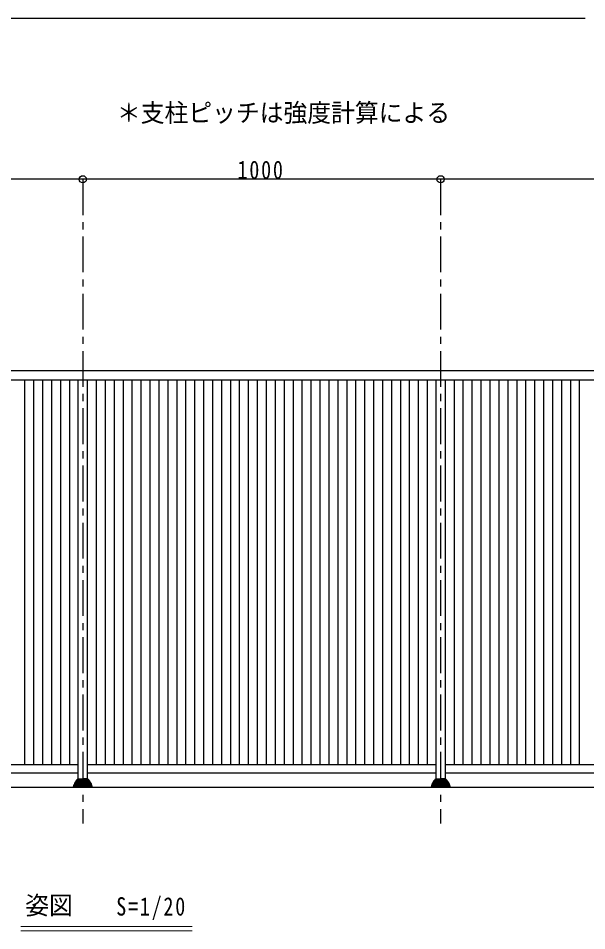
# Model space of a CAD drawing. Units: millimetres, scale not verified, with parts at other scales. Extents: x -1050 to 1050, y -742 to 742.
# Drawn here: x 307 to 705, y 45 to 682 of the extents above; entities that cross this region are included whole.
import ezdxf
from ezdxf.enums import TextEntityAlignment as Align

# ---------------------------------------------------------------- set-up
doc = ezdxf.new("R2010")
doc.units = ezdxf.units.MM
doc.header["$LTSCALE"] = 5
doc.linetypes.add('CHAIN1', pattern=[8, 5, -1, 1, -1])
doc.layers.add('0-9_文字', color=3, linetype='Continuous', lineweight=20)
doc.layers.add('1-5_図枠1_1', color=7, linetype='Continuous')
doc.layers.add('1-6_姿図', color=7, linetype='Continuous')
doc.styles.add('ＭＳ ゴシック', font='')
doc.styles.get('ＭＳ ゴシック').set_extended_font_data('MS Gothic')

# ---------------------------------------------------------------- blocks, each defined once
blk = doc.blocks.new('dimension_origin')
at = {"color": 0, "linetype": 'Continuous', "lineweight": -2}
blk.add_circle((0, 0), 1.25, dxfattribs=at)

msp = doc.modelspace()

# ---------------------------------------------------------------- linework, layer by layer
at = {"layer": '0-9_文字'}
for p, q in [((429.008, 48), (309.255, 48)), ((429.008, 45), (309.255, 45))]:
    msp.add_line(p, q, dxfattribs=at)
at = {"layer": '1-5_図枠1_1'}
msp.add_line((-990, 682.5), (703.535, 682.5), dxfattribs=at)
at = {"layer": '1-6_姿図'}
for p, q in [((352.5, 570), (102.5, 570)), ((602.5, 570), (352.5, 570)), ((852.5, 570), (602.5, 570)), ((872.5, 436.25), (-90, 436.25)), ((-90, 430), (872.5, 430)), ((311.875, 430), (311.875, 161.25)), ((318.125, 430), (318.125, 161.25)), ((324.375, 430), (324.375, 161.25)), ((330.625, 430), (330.625, 161.25)), ((336.875, 430), (336.875, 161.25)), ((343.125, 430), (343.125, 161.25)), ((349.375, 151.25), (349.375, 430)), ((355.625, 430), (355.625, 151.25)), ((361.875, 430), (361.875, 161.25)), ((368.125, 430), (368.125, 161.25)), ((374.375, 430), (374.375, 161.25)), ((380.625, 430), (380.625, 161.25)), ((386.875, 430), (386.875, 161.25)), ((393.125, 430), (393.125, 161.25)), ((399.375, 430), (399.375, 161.25)), ((405.625, 430), (405.625, 161.25)), ((411.875, 430), (411.875, 161.25)), ((418.125, 430), (418.125, 161.25)), ((424.375, 430), (424.375, 161.25)), ((430.625, 430), (430.625, 161.25)), ((436.875, 430), (436.875, 161.25)), ((443.125, 430), (443.125, 161.25)), ((449.375, 430), (449.375, 161.25)), ((455.625, 430), (455.625, 161.25)), ((461.875, 430), (461.875, 161.25)), ((468.125, 430), (468.125, 161.25)), ((474.375, 430), (474.375, 161.25)), ((480.625, 430), (480.625, 161.25)), ((486.875, 430), (486.875, 161.25)), ((493.125, 430), (493.125, 161.25)), ((499.375, 430), (499.375, 161.25)), ((505.625, 430), (505.625, 161.25)), ((511.875, 430), (511.875, 161.25)), ((518.125, 430), (518.125, 161.25)), ((524.375, 430), (524.375, 161.25)), ((530.625, 430), (530.625, 161.25)), ((536.875, 430), (536.875, 161.25)), ((543.125, 430), (543.125, 161.25)), ((549.375, 430), (549.375, 161.25)), ((555.625, 430), (555.625, 161.25)), ((561.875, 430), (561.875, 161.25)), ((568.125, 430), (568.125, 161.25)), ((574.375, 430), (574.375, 161.25)), ((580.625, 430), (580.625, 161.25)), ((586.875, 430), (586.875, 161.25)), ((593.125, 430), (593.125, 161.25)), ((599.375, 151.25), (599.375, 430)), ((605.625, 430), (605.625, 151.25)), ((611.875, 430), (611.875, 161.25)), ((618.125, 430), (618.125, 161.25)), ((624.375, 430), (624.375, 161.25)), ((630.625, 430), (630.625, 161.25)), ((636.875, 430), (636.875, 161.25)), ((643.125, 430), (643.125, 161.25)), ((649.375, 430), (649.375, 161.25)), ((655.625, 430), (655.625, 161.25)), ((661.875, 430), (661.875, 161.25)), ((668.125, 430), (668.125, 161.25)), ((674.375, 430), (674.375, 161.25)), ((680.625, 430), (680.625, 161.25)), ((686.875, 430), (686.875, 161.25)), ((693.125, 430), (693.125, 161.25)), ((699.375, 430), (699.375, 161.25)), ((105.625, 161.25), (349.375, 161.25)), ((355.625, 161.25), (599.375, 161.25)), ((605.625, 161.25), (849.375, 161.25)), ((349.375, 155), (105.625, 155)), ((599.375, 155), (355.625, 155)), ((849.375, 155), (605.625, 155)), ((346.312, 147.014), (346.312, 146.599)), ((346.63, 147.76), (346.63, 147.407)), ((346.63, 147.407), (352.5, 147.407)), ((347.033, 148.524), (347.033, 148.2)), ((347.033, 148.2), (352.5, 148.2)), ((347.485, 149.001), (352.5, 149.001)), ((347.549, 149.302), (347.549, 149.001)), ((348.007, 149.8), (352.5, 149.8)), ((348.198, 150.1), (348.198, 149.8)), ((348.652, 150.6), (352.5, 150.6)), ((348.875, 150.75), (348.875, 150.6)), ((349.375, 151.25), (352.5, 151.25)), ((355.625, 151.25), (352.5, 151.25)), ((356.348, 150.6), (352.5, 150.6)), ((356.993, 149.8), (352.5, 149.8)), ((357.515, 149.001), (352.5, 149.001)), ((357.967, 148.2), (352.5, 148.2)), ((358.37, 147.407), (352.5, 147.407)), ((356.125, 150.75), (356.125, 150.6)), ((356.802, 150.1), (356.802, 149.8)), ((357.451, 149.302), (357.451, 149.001)), ((357.967, 148.524), (357.967, 148.2)), ((358.37, 147.76), (358.37, 147.407)), ((358.688, 147.014), (358.688, 146.599)), ((596.312, 147.014), (596.312, 146.599)), ((596.63, 147.76), (596.63, 147.407)), ((596.63, 147.407), (602.5, 147.407)), ((597.033, 148.524), (597.033, 148.2)), ((597.033, 148.2), (602.5, 148.2)), ((597.485, 149.001), (602.5, 149.001)), ((597.549, 149.302), (597.549, 149.001)), ((598.007, 149.8), (602.5, 149.8)), ((598.198, 150.1), (598.198, 149.8)), ((598.652, 150.6), (602.5, 150.6)), ((598.875, 150.75), (598.875, 150.6)), ((599.375, 151.25), (602.5, 151.25)), ((605.625, 151.25), (602.5, 151.25)), ((606.348, 150.6), (602.5, 150.6)), ((606.993, 149.8), (602.5, 149.8)), ((607.515, 149.001), (602.5, 149.001)), ((607.967, 148.2), (602.5, 148.2)), ((608.37, 147.407), (602.5, 147.407)), ((606.125, 150.75), (606.125, 150.6)), ((606.802, 150.1), (606.802, 149.8)), ((607.451, 149.302), (607.451, 149.001)), ((607.967, 148.524), (607.967, 148.2)), ((608.37, 147.76), (608.37, 147.407)), ((608.688, 147.014), (608.688, 146.599)), ((877.5, 145), (-90, 145)), ((345.875, 145.482), (345.875, 145)), ((346.066, 146.311), (346.066, 145.8)), ((346.066, 145.8), (352.5, 145.8)), ((346.312, 146.6), (352.5, 146.6)), ((358.688, 146.6), (352.5, 146.6)), ((358.934, 145.8), (352.5, 145.8)), ((358.934, 146.311), (358.934, 145.8)), ((359.125, 145.482), (359.125, 145)), ((595.875, 145.482), (595.875, 145)), ((596.066, 146.311), (596.066, 145.8)), ((596.066, 145.8), (602.5, 145.8)), ((596.312, 146.6), (602.5, 146.6)), ((608.688, 146.6), (602.5, 146.6)), ((608.934, 145.8), (602.5, 145.8)), ((608.934, 146.311), (608.934, 145.8)), ((609.125, 145.482), (609.125, 145))]:
    msp.add_line(p, q, dxfattribs=at)
at = {"layer": '1-6_姿図', "linetype": 'CHAIN1'}
for p, q in [((352.5, 570), (352.5, 120)), ((602.5, 570), (602.5, 120))]:
    msp.add_line(p, q, dxfattribs=at)
at = {"layer": '1-6_姿図'}
for centre, radius, start, end in [((346.681, 147.04), 0.37, 97.87545, 184.11221), ((347.045, 147.785), 0.415, 91.62275, 183.49063), ((347.498, 148.536), 0.466, 91.64474, 181.439), ((348.037, 149.312), 0.488, 86.57068, 181.25523), ((348.709, 150.089), 0.512, 86.56134, 178.79631), ((349.375, 150.75), 0.5, 90, 180), ((355.625, 150.75), 0.5, 0, 90), ((356.291, 150.089), 0.512, 1.20369, 93.43866), ((356.963, 149.312), 0.488, 358.74477, 93.42932), ((357.502, 148.536), 0.466, 358.561, 88.35526), ((357.955, 147.785), 0.415, 356.50937, 88.37725), ((358.319, 147.04), 0.37, 355.88779, 82.12455), ((596.681, 147.04), 0.37, 97.87545, 184.11221), ((597.045, 147.785), 0.415, 91.62275, 183.49063), ((597.498, 148.536), 0.466, 91.64474, 181.439), ((598.037, 149.312), 0.488, 86.57068, 181.25523), ((598.709, 150.089), 0.512, 86.56134, 178.79631), ((599.375, 150.75), 0.5, 90, 180), ((605.625, 150.75), 0.5, 0, 90), ((606.291, 150.089), 0.512, 1.20369, 93.43866), ((606.963, 149.312), 0.488, 358.74477, 93.42932), ((607.502, 148.536), 0.466, 358.561, 88.35526), ((607.955, 147.785), 0.415, 356.50937, 88.37725), ((608.319, 147.04), 0.37, 355.88779, 82.12455), ((346.239, 145.48), 0.364, 118.33625, 179.71056), ((346.369, 146.303), 0.303, 100.92102, 178.46143), ((358.631, 146.303), 0.303, 1.53857, 79.07898), ((358.761, 145.48), 0.364, 0.28944, 61.66375), ((596.239, 145.48), 0.364, 118.33625, 179.71056), ((596.369, 146.303), 0.303, 100.92102, 178.46143), ((608.631, 146.303), 0.303, 1.53857, 79.07898), ((608.761, 145.48), 0.364, 0.28944, 61.66375)]:
    msp.add_arc(centre, radius, start, end, dxfattribs=at)

# ---------------------------------------------------------------- block references
at = {"layer": '1-6_姿図', "xscale": 2, "yscale": 2, "rotation": 180}
for p in [(352.5, 570), (602.5, 570)]:
    msp.add_blockref('dimension_origin', p, dxfattribs=at)
at = {"layer": '1-6_姿図', "xscale": 2, "yscale": 2}
for p in [(352.5, 570), (602.5, 570)]:
    msp.add_blockref('dimension_origin', p, dxfattribs=at)

# ---------------------------------------------------------------- texts
at = {"layer": '0-9_文字', "style": 'ＭＳ ゴシック', "width": 0.95}
for s, p in [('＊支柱ピッチは強度計算による', (376.373, 606.251)), ('姿図', (312.321, 52.481))]:
    msp.add_text(s, height=12.83, dxfattribs=at).set_placement(p, align=Align.BOTTOM_LEFT)
at = {"layer": '0-9_文字', "insert": (375.914, 52.481), "char_height": 12.83, "attachment_point": 7, "style": 'ＭＳ ゴシック'}
msp.add_mtext('\\T1.18;\\W0.8;S=1/20', dxfattribs=at)
at = {"layer": '1-6_姿図', "insert": (460.625, 570), "char_height": 12.83, "attachment_point": 7, "style": 'ＭＳ ゴシック'}
msp.add_mtext('\\T1.18;\\W0.8;1000', dxfattribs=at)

doc.saveas('drawing.dxf')
